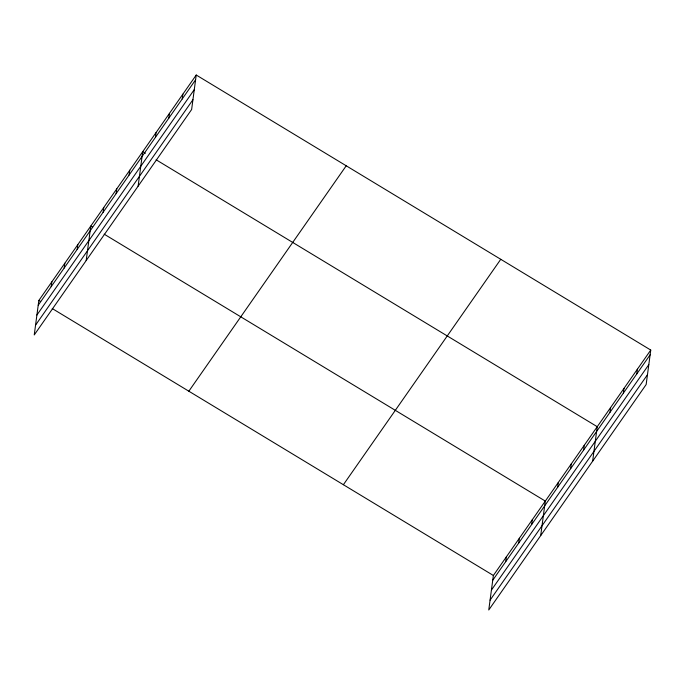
<?xml version="1.0" encoding="UTF-8"?>
<svg xmlns="http://www.w3.org/2000/svg" width="685" height="685" viewBox="0 0 685 685"><rect width="100%" height="100%" fill="white"/><g stroke="black" fill="none" stroke-linecap="round" stroke-linejoin="round"><path stroke-width="1.03" d="M196.235 75.025L38.848 300.45L34.25 334.939L191.629 109.523L196.235 75.025L650.75 350.061L646.152 384.55L488.765 609.975L493.371 575.477L650.75 350.061M51.195 286.63L51.837 281.852M64.184 268.032L64.818 263.254M77.165 249.434L77.807 244.656M86.182 260.548L90.788 226.059L92.569 227.137M103.135 212.247L103.769 207.461M116.116 193.649L116.758 188.863M129.097 175.052L129.739 170.265M138.122 186.166L142.72 151.668L145.4 153.294M155.461 137.291L156.103 132.513M168.835 118.128L169.478 113.35M182.219 98.974L182.852 94.188M505.718 561.666L506.352 556.879M518.699 543.068L519.341 538.282M531.68 524.47L532.322 519.684M540.705 535.584L545.303 501.086L104.18 234.167M557.65 487.275L558.292 482.497M570.639 468.677L571.273 463.899M583.62 450.079L584.254 445.301M592.636 461.193L597.243 426.704L156.111 159.776M609.984 412.319L610.618 407.541M623.359 393.164L623.992 388.378M636.733 374.001L637.375 369.224M38.214 305.227L195.593 79.811M36.904 315.031L194.283 89.615M35.56 325.135L192.939 99.719M188.846 391.203L346.225 165.787M343.382 484.715L500.761 259.298M492.729 580.263L650.108 354.839M491.428 590.068L648.806 364.643M490.075 600.163L647.453 374.746M38.848 300.45L40.638 301.528M52.248 308.55L493.371 575.477"/></g></svg>
